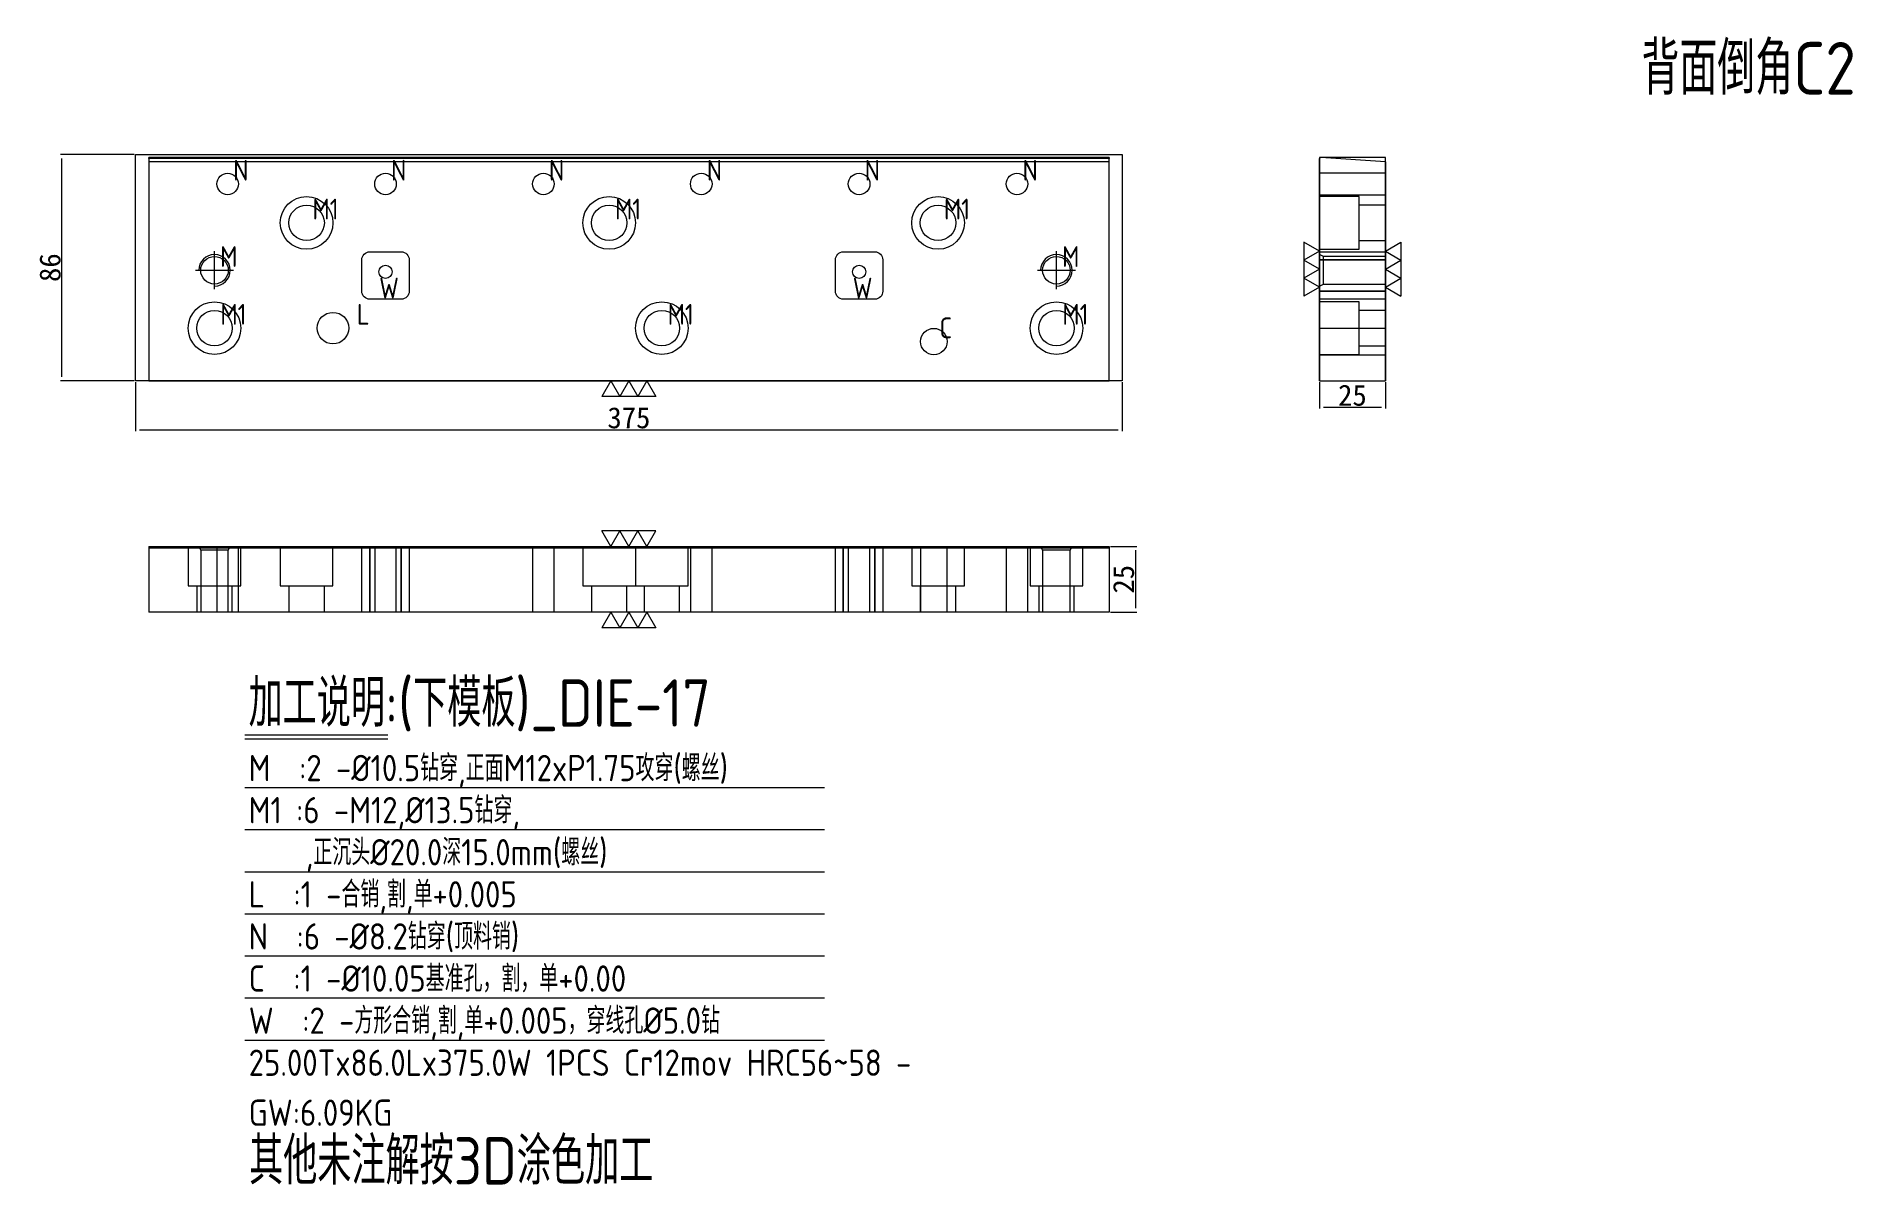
# Model space of a CAD drawing. Header units: millimetres. Extents: x 24835 to 25525, y 44816 to 45252.
import ezdxf

# ---------------------------------------------------------------- set-up
doc = ezdxf.new("R2010")
doc.units = ezdxf.units.MM
doc.linetypes.add('CENTER', pattern=[0])
doc.linetypes.add('DASHED', pattern=[0])
doc.layers.add('DIE', color=7, linetype='Continuous', true_color=0xffffff)
doc.layers.add('U1', color=7, linetype='Continuous', true_color=0xffffff)
doc.layers.add('dim', color=4, linetype='Continuous')
doc.styles.add('_PUG_ERP', font='txt')
doc.styles.add('gbenor', font='gbenor.shx', dxfattribs={"bigfont": 'gbcbig'})
doc.dimstyles.new('_PUG_ERP', dxfattribs={"dimtxt": 8, "dimasz": 1.5, "dimexe": 0.5, "dimexo": 0.5, "dimgap": 0.5, "dimtad": 1, "dimtxsty": '_PUG_ERP', "dimblk": 'CLOSEDBLANK', "dimcen": 0, "dimclrd": 4, "dimclre": 4, "dimclrt": 3, "dimazin": 3, "dimtfac": 1, "dimtmove": 0, "dimatfit": 3, "dimldrblk": 'CLOSEDBLANK', "dimlwd": 9, "dimlwe": 9})

# ---------------------------------------------------------------- blocks, each defined once
blk = doc.blocks.new('*D1266')
at = {"layer": 'Defpoints', "color": 0}
for p in [(25242.47, 45058.47), (25242.47, 45033.47), (25252.52, 45033.47)]:
    blk.add_point(p, dxfattribs=at)
at = {"layer": 'dim', "color": 4, "lineweight": 9}
for p, q in [((25242.97, 45058.47), (25253.02, 45058.47)), ((25252.52, 45056.97), (25252.52, 45034.97)), ((25242.97, 45033.47), (25253.02, 45033.47))]:
    blk.add_line(p, q, dxfattribs=at)
at = {"layer": 'dim', "color": 3, "lineweight": 18, "insert": (25248.02, 45045.97), "char_height": 8, "attachment_point": 5, "rotation": 90, "style": '_PUG_ERP'}
blk.add_mtext('25', dxfattribs=at)
blk = doc.blocks.new('_ClosedBlank')
blk = doc.blocks.new('*D1267')
at = {"layer": 'Defpoints', "color": 0}
for p in [(25322.47, 45121.4), (25347.47, 45121.4), (25347.47, 45111.35)]:
    blk.add_point(p, dxfattribs=at)
at = {"layer": 'dim', "color": 4, "lineweight": 9}
for p, q in [((25322.47, 45120.9), (25322.47, 45110.85)), ((25347.47, 45120.9), (25347.47, 45110.85)), ((25323.97, 45111.35), (25345.97, 45111.35))]:
    blk.add_line(p, q, dxfattribs=at)
at = {"layer": 'dim', "color": 3, "lineweight": 18, "insert": (25334.97, 45115.85), "char_height": 8, "attachment_point": 5, "style": '_PUG_ERP'}
blk.add_mtext('25', dxfattribs=at)
blk = doc.blocks.new('*D1268')
at = {"layer": 'Defpoints', "color": 0}
for p in [(24872.47, 45121.4), (25247.47, 45121.4), (25247.47, 45102.78)]:
    blk.add_point(p, dxfattribs=at)
at = {"layer": 'dim', "color": 4, "lineweight": 9}
for p, q in [((24872.47, 45120.9), (24872.47, 45102.28)), ((25247.47, 45120.9), (25247.47, 45102.28)), ((24873.97, 45102.78), (25245.97, 45102.78))]:
    blk.add_line(p, q, dxfattribs=at)
at = {"layer": 'dim', "color": 3, "lineweight": 18, "insert": (25059.97, 45107.28), "char_height": 8, "attachment_point": 5, "style": '_PUG_ERP'}
blk.add_mtext('375', dxfattribs=at)
blk = doc.blocks.new('*D1269')
at = {"layer": 'Defpoints', "color": 0}
for p in [(24844.5, 45207.4), (24872.47, 45207.4), (24872.47, 45121.4)]:
    blk.add_point(p, dxfattribs=at)
at = {"layer": 'dim', "color": 4, "lineweight": 9}
for p, q in [((24871.97, 45207.4), (24844, 45207.4)), ((24844.5, 45122.9), (24844.5, 45205.9)), ((24871.97, 45121.4), (24844, 45121.4))]:
    blk.add_line(p, q, dxfattribs=at)
at = {"layer": 'dim', "color": 3, "lineweight": 18, "insert": (24840, 45164.4), "char_height": 8, "attachment_point": 5, "rotation": 90, "style": '_PUG_ERP'}
blk.add_mtext('86', dxfattribs=at)

msp = doc.modelspace()

# ---------------------------------------------------------------- linework, layer by layer
at = {"layer": 'DIE', "color": 11, "linetype": 'Continuous', "lineweight": 18}
for p, q in [((25242.471, 45206.315), (24877.471, 45206.315)), ((24877.471, 45205.815), (24877.471, 45206.315)), ((24877.471, 45205.815), (24877.471, 45121.401)), ((25242.471, 45206.315), (25242.471, 45205.815)), ((25242.471, 45121.401), (25242.471, 45205.815)), ((25322.471, 45121.401), (25322.471, 45205.815)), ((25347.471, 45204.603), (25323.006, 45206.314)), ((25347.471, 45204.603), (25347.471, 45121.401)), ((24877.471, 45121.401), (25242.471, 45121.401)), ((25322.471, 45121.401), (25347.471, 45121.401)), ((24877.471, 45058.468), (25242.471, 45058.468)), ((24877.471, 45058.468), (24877.471, 45033.468)), ((25242.471, 45058.468), (25242.471, 45033.468)), ((25242.471, 45033.468), (24877.471, 45033.468))]:
    msp.add_line(p, q, dxfattribs=at)
at = {"layer": 'DIE', "color": 155, "linetype": 'DASHED', "lineweight": 13, "ltscale": 0.380008}
for p, q in [((24877.471, 45206.314), (25242.471, 45206.314)), ((25322.471, 45167.401), (25347.471, 45167.401)), ((25347.471, 45167.401), (25322.471, 45167.401)), ((25322.471, 45167.401), (25347.471, 45167.401)), ((25347.471, 45167.401), (25322.471, 45167.401)), ((25347.471, 45155.401), (25322.471, 45155.401)), ((25322.471, 45155.401), (25347.471, 45155.401)), ((25347.471, 45155.401), (25322.471, 45155.401)), ((25322.471, 45155.401), (25347.471, 45155.401)), ((24961.471, 45033.468), (24961.471, 45058.468)), ((24961.471, 45058.468), (24961.471, 45033.468)), ((24973.471, 45058.468), (24973.471, 45033.468)), ((24973.471, 45033.468), (24973.471, 45058.468)), ((25141.471, 45033.468), (25141.471, 45058.468)), ((25141.471, 45058.468), (25141.471, 45033.468)), ((25153.471, 45058.468), (25153.471, 45033.468)), ((25153.471, 45033.468), (25153.471, 45058.468)), ((24877.471, 45057.933), (25242.471, 45057.933))]:
    msp.add_line(p, q, dxfattribs=at)
at = {"layer": 'DIE', "color": 155, "linetype": 'Continuous', "lineweight": 18}
msp.add_line((25242.471, 45205.815), (24877.471, 45205.815), dxfattribs=at)
at = {"layer": 'DIE', "color": 11, "linetype": 'DASHED', "lineweight": 13, "ltscale": 0.380008}
for p, q in [((25242.471, 45204.603), (24877.471, 45204.603)), ((25347.471, 45152.401), (25322.471, 45152.401)), ((25347.471, 45141.326), (25322.471, 45141.326)), ((25322.471, 45131.276), (25347.471, 45131.276)), ((24958.471, 45033.468), (24958.471, 45058.468)), ((24976.471, 45058.468), (24976.471, 45033.468)), ((25138.471, 45033.468), (25138.471, 45058.468)), ((25156.471, 45058.468), (25156.471, 45033.468)), ((25170.846, 45058.468), (25170.846, 45033.468)), ((25180.896, 45033.468), (25180.896, 45058.468))]:
    msp.add_line(p, q, dxfattribs=at)
at = {"layer": 'DIE', "color": 31, "linetype": 'DASHED', "lineweight": 13, "ltscale": 0.380008}
for p, q in [((25347.471, 45200.302), (25322.471, 45200.302)), ((25322.471, 45192.101), (25347.471, 45192.101)), ((25337.471, 45191.401), (25322.471, 45191.401)), ((25337.471, 45171.401), (25337.471, 45191.401)), ((25347.471, 45188.155), (25337.471, 45188.155)), ((25322.471, 45171.401), (25337.471, 45171.401)), ((25337.471, 45174.648), (25347.471, 45174.648)), ((25337.471, 45151.401), (25322.471, 45151.401)), ((25337.471, 45131.401), (25337.471, 45151.401)), ((25347.471, 45148.155), (25337.471, 45148.155)), ((25337.471, 45134.648), (25347.471, 45134.648)), ((25322.471, 45131.401), (25337.471, 45131.401)), ((24892.471, 45058.468), (24892.471, 45043.468)), ((24903.37, 45058.468), (24903.37, 45033.468)), ((24911.571, 45033.468), (24911.571, 45058.468)), ((24912.471, 45043.468), (24912.471, 45058.468)), ((24927.471, 45058.468), (24927.471, 45043.468)), ((24947.471, 45043.468), (24947.471, 45058.468)), ((24963.37, 45058.468), (24963.37, 45033.468)), ((24971.571, 45033.468), (24971.571, 45058.468)), ((25023.37, 45058.468), (25023.37, 45033.468)), ((25031.571, 45033.468), (25031.571, 45058.468)), ((25042.471, 45058.468), (25042.471, 45043.468)), ((25062.471, 45058.468), (25062.471, 45043.468)), ((25082.471, 45043.468), (25082.471, 45058.468)), ((25083.37, 45058.468), (25083.37, 45033.468)), ((25091.571, 45033.468), (25091.571, 45058.468)), ((25143.37, 45058.468), (25143.37, 45033.468)), ((25151.571, 45033.468), (25151.571, 45058.468)), ((25167.471, 45058.468), (25167.471, 45043.468)), ((25187.471, 45043.468), (25187.471, 45058.468)), ((25203.37, 45058.468), (25203.37, 45033.468)), ((25211.571, 45033.468), (25211.571, 45058.468)), ((25212.471, 45058.468), (25212.471, 45043.468)), ((25232.471, 45043.468), (25232.471, 45058.468)), ((24892.471, 45043.468), (24912.471, 45043.468)), ((24895.717, 45043.468), (24895.717, 45033.468)), ((24909.224, 45033.468), (24909.224, 45043.468)), ((24927.471, 45043.468), (24947.471, 45043.468)), ((24930.717, 45043.468), (24930.717, 45033.468)), ((24944.224, 45033.468), (24944.224, 45043.468)), ((25042.471, 45043.468), (25062.471, 45043.468)), ((25045.717, 45043.468), (25045.717, 45033.468)), ((25059.224, 45033.468), (25059.224, 45043.468)), ((25062.471, 45043.468), (25082.471, 45043.468)), ((25065.717, 45043.468), (25065.717, 45033.468)), ((25079.224, 45033.468), (25079.224, 45043.468)), ((25167.471, 45043.468), (25187.471, 45043.468)), ((25170.717, 45043.468), (25170.717, 45033.468)), ((25184.224, 45033.468), (25184.224, 45043.468)), ((25212.471, 45043.468), (25232.471, 45043.468)), ((25215.717, 45043.468), (25215.717, 45033.468)), ((25229.224, 45033.468), (25229.224, 45043.468))]:
    msp.add_line(p, q, dxfattribs=at)
at = {"layer": 'DIE', "color": 1, "linetype": 'CENTER', "lineweight": 18, "ltscale": 0.380008}
for p, q in [((24902.471, 45156.201), (24902.471, 45170.601)), ((25222.471, 45156.201), (25222.471, 45170.601)), ((24895.271, 45163.401), (24909.671, 45163.401)), ((25215.271, 45163.401), (25229.671, 45163.401))]:
    msp.add_line(p, q, dxfattribs=at)
at = {"layer": 'DIE', "color": 1, "linetype": 'DASHED', "lineweight": 13, "ltscale": 0.380008}
msp.add_line((25322.471, 45170.401), (25347.471, 45170.401), dxfattribs=at)
at = {"layer": 'DIE', "color": 5, "linetype": 'DASHED', "lineweight": 13, "ltscale": 0.380008}
for p, q in [((25323.965, 45168.654), (25322.471, 45169.401)), ((25347.471, 45168.654), (25323.965, 45168.654)), ((25323.965, 45163.401), (25323.965, 45168.654)), ((25323.965, 45158.148), (25323.965, 45163.401)), ((25322.471, 45157.401), (25323.965, 45158.148)), ((25323.965, 45158.148), (25347.471, 45158.148)), ((24896.471, 45058.468), (24897.218, 45056.974)), ((24907.724, 45056.974), (24908.471, 45058.468)), ((25216.471, 45058.468), (25217.218, 45056.974)), ((25227.724, 45056.974), (25228.471, 45058.468)), ((24897.218, 45056.974), (24897.218, 45033.468)), ((24907.724, 45056.974), (24897.218, 45056.974)), ((24907.724, 45033.468), (24907.724, 45056.974)), ((25217.218, 45056.974), (25217.218, 45033.468)), ((25227.724, 45056.974), (25217.218, 45056.974)), ((25227.724, 45033.468), (25227.724, 45056.974))]:
    msp.add_line(p, q, dxfattribs=at)
at = {"layer": 'DIE', "color": 1, "lineweight": 18}
for points in [[(24976.471, 45167.401), (24976.471, 45155.401, -0.4142136), (24973.471, 45152.401), (24961.471, 45152.401, -0.4142136), (24958.471, 45155.401), (24958.471, 45167.401, -0.4142136), (24961.471, 45170.401), (24973.471, 45170.401, -0.4142136)], [(25156.471, 45167.401), (25156.471, 45155.401, -0.4142136), (25153.471, 45152.401), (25141.471, 45152.401, -0.4142136), (25138.471, 45155.401), (25138.471, 45167.401, -0.4142136), (25141.471, 45170.401), (25153.471, 45170.401, -0.4142136)]]:
    msp.add_lwpolyline(points, format="xyb", close=True, dxfattribs=at)
at = {"layer": 'DIE', "color": 42, "linetype": 'Continuous', "lineweight": 18}
for centre, radius in [((24907.471, 45196.201), 4.101), ((24967.471, 45196.201), 4.101), ((25027.471, 45196.201), 4.101), ((25087.471, 45196.201), 4.101), ((25147.471, 45196.201), 4.101), ((25207.471, 45196.201), 4.101), ((24937.471, 45181.401), 10), ((25052.471, 45181.401), 10), ((25177.471, 45181.401), 10), ((24937.471, 45181.401), 6.753), ((25052.471, 45181.401), 6.753), ((25177.471, 45181.401), 6.753), ((24902.471, 45163.401), 5.253), ((24967.471, 45162.801), 2.5), ((25147.471, 45162.801), 2.5), ((25222.471, 45163.401), 5.253), ((24902.471, 45141.401), 10), ((25072.471, 45141.401), 10), ((25222.471, 45141.401), 10), ((24902.471, 45141.401), 6.753), ((25072.471, 45141.401), 6.753), ((25175.871, 45136.301), 5.025), ((25222.471, 45141.401), 6.753)]:
    msp.add_circle(centre, radius, dxfattribs=at)
at = {"layer": 'DIE', "color": 1, "lineweight": 18}
msp.add_circle((24947.471, 45141.401), 6, dxfattribs=at)
at = {"layer": 'DIE', "color": 11, "linetype": 'Continuous', "lineweight": 18}
msp.add_arc((25322.971, 45205.815), 0.5, 86, 180, dxfattribs=at)
at = {"layer": 'DIE', "color": 42, "linetype": 'Continuous', "lineweight": 18}
for centre in [(24902.471, 45163.401), (25222.471, 45163.401)]:
    msp.add_arc(centre, 6, 270, 180, dxfattribs=at)
at = {"layer": 'dim', "color": 20, "linetype": 'Continuous', "lineweight": 18}
for p, q in [((25322.471, 45170.702), (25316.544, 45174.124)), ((25316.544, 45174.124), (25316.544, 45153.592)), ((25322.471, 45170.702), (25316.544, 45167.28)), ((25347.471, 45170.702), (25353.398, 45174.124)), ((25347.471, 45170.702), (25353.398, 45167.28)), ((25353.398, 45174.124), (25353.398, 45153.592)), ((25322.471, 45163.858), (25316.544, 45167.28)), ((25322.471, 45163.858), (25316.544, 45160.436)), ((25347.471, 45163.858), (25353.398, 45167.28)), ((25347.471, 45163.858), (25353.398, 45160.436)), ((25322.471, 45157.014), (25316.544, 45160.436)), ((25322.471, 45157.014), (25316.544, 45153.592)), ((25347.471, 45157.014), (25353.398, 45160.436)), ((25347.471, 45157.014), (25353.398, 45153.592)), ((25053.127, 45121.401), (25049.705, 45115.474)), ((25053.127, 45121.401), (25056.549, 45115.474)), ((25059.971, 45121.401), (25056.549, 45115.474)), ((25059.971, 45121.401), (25063.393, 45115.474)), ((25066.815, 45121.401), (25063.393, 45115.474)), ((25066.815, 45121.401), (25070.236, 45115.474)), ((25070.236, 45115.474), (25049.705, 45115.474)), ((25053.127, 45058.468), (25049.705, 45064.394)), ((25070.236, 45064.394), (25049.705, 45064.394)), ((25053.127, 45058.468), (25056.549, 45064.394)), ((25059.971, 45058.468), (25056.549, 45064.394)), ((25059.971, 45058.468), (25063.393, 45064.394)), ((25066.815, 45058.468), (25063.393, 45064.394)), ((25066.815, 45058.468), (25070.236, 45064.394)), ((25053.127, 45033.468), (25049.705, 45027.541)), ((25053.127, 45033.468), (25056.549, 45027.541)), ((25059.971, 45033.468), (25056.549, 45027.541)), ((25059.971, 45033.468), (25063.393, 45027.541)), ((25066.815, 45033.468), (25063.393, 45027.541)), ((25066.815, 45033.468), (25070.236, 45027.541)), ((25070.236, 45027.541), (25049.705, 45027.541))]:
    msp.add_line(p, q, dxfattribs=at)
at = {"layer": 'dim', "color": 8, "linetype": 'Continuous', "lineweight": 18}
for p, q in [((24913.971, 44986.812), (24968.403, 44986.812)), ((24913.971, 44985.312), (24968.403, 44985.312)), ((24913.971, 44966.812), (25134.291, 44966.812)), ((24913.971, 44950.812), (25134.291, 44950.812)), ((24913.971, 44934.812), (25134.291, 44934.812)), ((24913.971, 44918.812), (25134.291, 44918.812)), ((24913.971, 44902.812), (25134.291, 44902.812)), ((24913.971, 44886.812), (25134.291, 44886.812)), ((24913.971, 44870.812), (25134.291, 44870.812))]:
    msp.add_line(p, q, dxfattribs=at)
at = {"layer": 'dim', "color": 252, "lineweight": 18}
msp.add_lwpolyline([(24872.471, 45121.401), (24872.471, 45207.401), (25247.471, 45207.401), (25247.471, 45121.401)], close=True, dxfattribs=at)
at = {"layer": 'dim', "color": 252, "linetype": 'DASHED', "lineweight": 18, "ltscale": 0.380008}
msp.add_lwpolyline([(25322.471, 45121.401), (25347.471, 45121.401), (25347.471, 45206.315), (25322.471, 45206.315)], close=True, dxfattribs=at)

# ---------------------------------------------------------------- texts
at = {"layer": 'dim', "color": 4, "lineweight": 18, "style": 'gbenor'}
for s, height, p in [('N', 7.9, (24909.578, 45197.447)), ('N', 7.9, (24969.578, 45197.447)), ('N', 7.9, (25029.578, 45197.447)), ('N', 7.9, (25089.578, 45197.447)), ('N', 7.9, (25149.578, 45197.447)), ('N', 7.9, (25209.578, 45197.447)), ('M1', 7.9, (24939.696, 45182.706)), ('M1', 7.9, (25054.696, 45182.706)), ('M1', 7.9, (25179.696, 45182.706)), ('M', 7.9, (24904.616, 45164.666)), ('M', 7.9, (25224.616, 45164.666)), ('W', 7.9, (24965.041, 45152.706)), ('W', 7.9, (25145.041, 45152.706)), ('M1', 7.9, (24904.696, 45142.706)), ('L', 7.9, (24956.565, 45142.706)), ('M1', 7.9, (25074.696, 45142.706)), ('M1', 7.9, (25224.696, 45142.706)), ('C', 7.9, (25177.996, 45137.556)), ('加工说明:(下模板)_DIE-17', 18, (24915.436, 44989.919)), ('M  :2 -%%c10.5钻穿,正面M12xP1.75攻穿(螺丝)', 10, (24915.471, 44969.205)), ('M1 :6 -M12,%%c13.5钻穿,', 10, (24915.471, 44953.205)), ('    ,正沉头%%c20.0深15.0mm(螺丝)', 10, (24915.471, 44937.205)), ('N  :6 -%%c8.2钻穿(顶料销)', 10, (24915.471, 44905.205)), ('C  :1 -%%c10.05基准孔，割，单+0.00', 10, (24915.471, 44889.205)), ('25.00Tx86.0Lx375.0W 1PCS Cr12mov HRC56~58 - ', 10, (24915.471, 44857.205)), ('GW:6.09KG ', 10, (24915.471, 44838.205))]:
    msp.add_text(s, height=height, dxfattribs=at).set_placement(p)
at = {"layer": 'dim', "color": 1, "lineweight": 18, "style": 'gbenor'}
for s, p in [('L  :1 -合销,割,单+0.005', (24915.471, 44921.205)), ('W  :2 -方形合销,割,单+0.005，穿线孔%%c5.0钻', (24915.471, 44873.205))]:
    msp.add_text(s, height=10, dxfattribs=at).set_placement(p)
at = {"layer": 'dim', "color": 21, "lineweight": 18, "style": 'gbenor'}
msp.add_text('其他未注解按3D涂色加工', height=18, dxfattribs=at).set_placement((24915.639, 44815.919))
at = {"layer": 'U1', "color": 3, "lineweight": 18, "style": 'gbenor'}
msp.add_text('背面倒角C2', height=20, dxfattribs=at).set_placement((25444.839, 45230.16))

# ---------------------------------------------------------------- dimensions: what is measured, and where the dimension line sits
at = {"layer": 'dim', "lineweight": 18}
for base, p1, p2, picture, middle in [((24844.502, 45207.401), (24872.471, 45121.401), (24872.471, 45207.401), '*D1269', (24840.002, 45164.401)), ((25252.521, 45033.468), (25242.471, 45058.468), (25242.471, 45033.468), '*D1266', (25248.021, 45045.968))]:
    dim = msp.add_linear_dim(base=base, p1=p1, p2=p2, angle=90, dimstyle='_PUG_ERP', dxfattribs=at)
    dim.commit()
    dim.dimension.update_dxf_attribs({"geometry": picture, "text_midpoint": middle})
for base, p1, p2, picture, middle in [((25247.471, 45102.783), (24872.471, 45121.401), (25247.471, 45121.401), '*D1268', (25059.971, 45107.283)), ((25347.471, 45111.351), (25322.471, 45121.401), (25347.471, 45121.401), '*D1267', (25334.971, 45115.851))]:
    dim = msp.add_linear_dim(base=base, p1=p1, p2=p2, dimstyle='_PUG_ERP', dxfattribs=at)
    dim.commit()
    dim.dimension.update_dxf_attribs({"geometry": picture, "text_midpoint": middle})

doc.saveas('drawing.dxf')
